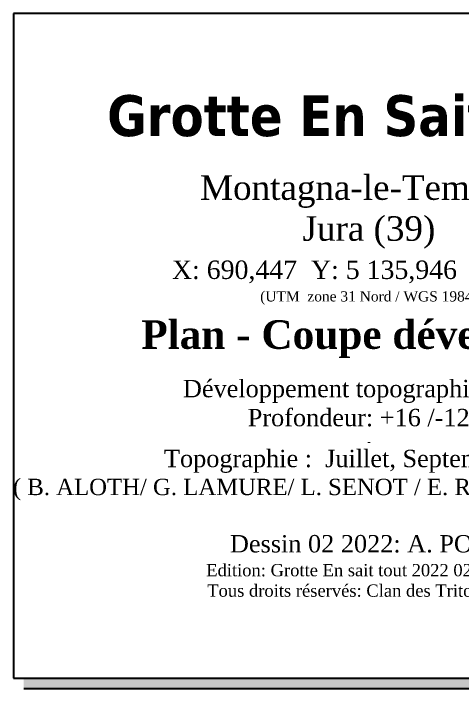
# Model space of a CAD drawing. Header units: metres. Extents: x -231 to 724, y -201 to 398.
# Drawn here: x -225.7 to -127.2, y -200.8 to -52.3 of the extents above; entities that cross this region are included whole.
import ezdxf

# ---------------------------------------------------------------- set-up
doc = ezdxf.new("R2010")
doc.units = ezdxf.units.M
doc.header["$MEASUREMENT"] = 0
doc.layers.add('Espace Papier - Cadre Visible', color=250, linetype='Continuous')

# ---------------------------------------------------------------- blocks, each defined once
blk = doc.blocks.new('Cartouche')
at = {"layer": 'Espace Papier - Cadre Visible'}
blk.add_hatch(color=256, dxfattribs=at).paths.add_polyline_path([(2.5, 0), (2.5, -2.5), (352.5, -2.5), (352.5, 160), (350, 160), (350, 0)])
for p, q in [((0, 162.5), (0, 0)), ((173.75, 162.5), (0, 162.5)), ((0, 0), (350, 0)), ((2.5, -2.5), (352.5, -2.5))]:
    blk.add_line(p, q, dxfattribs=at)
at = {"layer": 'Espace Papier - Cadre Visible', "insert": (86.88, 81.2), "char_height": 6.9996, "width": 173.75, "attachment_point": 5}
blk.add_mtext('{\\fTahoma|b1|i0|c0|p34;\\H1.42865x;Grotte En Sait Tout \\P\\fTimes New Roman|b0|i0|c0|p18;\\H0.175x;\\P\\H3.42898x;Montagna-le-Templier\\H1.00001x;\\PJura (39)  \\P\\H0.08332x;\\P\\H9.001x;X: 690,447  Y: 5 135,946  Z: 430m\\P\\H0.55549x;(UTM  zone 31 Nord / WGS 1984)\\P\\H0.69992x;\\P\\fTimes New Roman|b1|i0|c0|p18;\\H4x;Plan - Coupe développée\\H0.25x; \\P\\P\\fTimes New Roman|b0|i0|c0|p18;\\H2.429x;Développement topographié: 445m\\PProfondeur: +16 /-12m\\P\\H0.4117x;-\\P\\H2.429x;Topographie :  Juillet, Septembre 2021\\P\\H0.94115x;( B. ALOTH/ G. LAMURE/ L. SENOT / E. REBREYEND / A. PONT)\\P\\H1.06253x;\\PDessin 02 2022: A. PONT \\P\\H0.7059x;Edition: Grotte En sait tout 2022 02 25.dwg\\PTous droits réservés: Clan des Tritons 2022}', dxfattribs=at)

msp = doc.modelspace()

# ---------------------------------------------------------------- block references
at = {"layer": 'Espace Papier - Cadre Visible', "xscale": 0.9, "yscale": 0.9, "zscale": 0.9}
msp.add_blockref('Cartouche', (-225.75, -198.59), dxfattribs=at)

doc.saveas('drawing.dxf')
